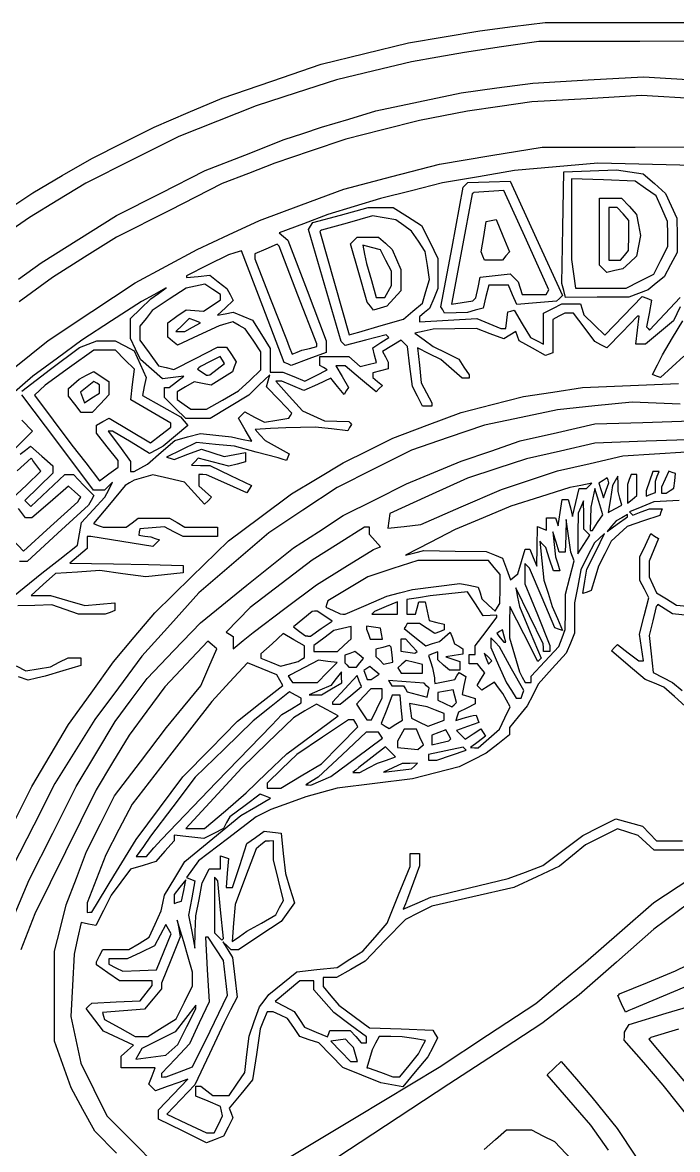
# Model space of a CAD drawing. Extents: x 6 to 570, y 20 to 823.
# Drawn here: x 150.6 to 294.1, y 412.7 to 659.6 of the extents above; entities that cross this region are included whole.
import ezdxf

# ---------------------------------------------------------------- set-up
doc = ezdxf.new("R2010")
doc.units = 0
doc.layers.add('Layer_1', color=7, linetype='CONTINUOUS')

msp = doc.modelspace()

# ---------------------------------------------------------------- linework, layer by layer
at = {"layer": 'Layer_1', "color": 7}
for points in [[(146.709542, 618.211264), (152.832377, 622.287686), (159.295426, 626.063576), (165.758394, 629.839474), (172.612914, 633.272614), (179.467352, 636.705746), (186.899529, 639.885499), (194.331624, 643.065244), (205.188564, 646.757366), (216.045586, 650.449496), (225.598014, 652.788251), (235.150516, 655.127014), (242.974164, 656.462891), (250.797736, 657.798769), (257.941044, 658.700921), (265.084351, 659.603066), (286.854481, 659.595566), (308.624536, 659.588066)], [(307.949212, 655.490224), (285.83895, 655.470949), (263.728687, 655.451674), (255.564907, 654.252874), (247.401127, 653.054089), (241.618507, 652.009631), (235.835805, 650.965174), (227.595367, 649.016681), (219.35493, 647.068189), (210.587467, 644.225096), (201.82008, 641.382011), (193.316085, 637.999474), (184.81218, 634.616929), (174.654382, 629.514994), (164.49666, 624.413036), (158.326822, 620.659751), (152.15706, 616.906459), (144.68961, 611.784259)], [(149.691292, 603.398111), (154.708402, 606.967616), (162.957435, 612.141214), (171.206385, 617.314819), (180.926107, 622.243496), (190.645905, 627.172166), (199.294612, 630.568751), (207.943395, 633.965329), (212.025285, 635.324554), (216.107175, 636.683801), (222.069787, 638.459486), (228.0324, 640.235164), (237.376875, 642.208361), (246.72135, 644.181551), (254.540977, 645.264799), (262.360612, 646.348046), (274.494112, 647.037949), (286.627687, 647.727851), (298.789545, 647.005654)], [(298.369432, 642.889924), (286.197285, 643.586336), (274.199985, 642.901496), (262.202602, 642.216574), (255.142297, 641.212984), (248.082, 640.209394), (242.83251, 639.192289), (237.58302, 638.175184), (229.492687, 636.132671), (221.402265, 634.090166), (213.65238, 631.444204), (205.902495, 628.798241), (200.119792, 626.555141), (194.33709, 624.312049), (182.77176, 618.456926), (171.20643, 612.601804), (164.18952, 608.194691), (157.17261, 603.787586), (149.902905, 598.409329)], [(148.773709, 583.953146), (156.244699, 589.968889), (165.769077, 596.285389), (175.293544, 602.601904), (182.096637, 606.261581), (188.899812, 609.921274), (195.702994, 613.083611), (202.506087, 616.245949), (211.748674, 619.690376), (220.991179, 623.134804), (231.477784, 625.873016), (241.964382, 628.611229), (253.189579, 630.448901), (264.414777, 632.286574), (284.824227, 632.324374), (305.233669, 632.362099)], [(306.58869, 628.046449), (291.621735, 628.430051), (276.65478, 628.813654), (267.52332, 628.004816), (258.391935, 627.195986), (250.515495, 625.833926), (242.639055, 624.471866), (235.83588, 622.765519), (229.032705, 621.059156), (223.250077, 619.310869), (217.467375, 617.562574), (212.163007, 615.540056), (206.85864, 613.517539), (207.802695, 612.738926), (208.746675, 611.960231), (212.936962, 600.925151), (217.127242, 589.890071), (217.127242, 588.605539), (217.127242, 587.321006), (213.309637, 585.914704), (209.492025, 584.508409), (208.717432, 584.820896), (207.942832, 585.133391), (203.25798, 597.372686), (198.573052, 609.611989), (197.135145, 609.166196), (195.697162, 608.720404), (191.10504, 606.419944), (186.51291, 604.119491), (186.51291, 603.939986), (186.51291, 603.760481), (189.071325, 604.004426), (191.62974, 604.248461), (193.497682, 602.779136), (195.365632, 601.309819), (196.069515, 599.995069), (196.773397, 598.680311), (195.048082, 597.081334), (193.32276, 595.482364), (195.02574, 595.807954), (196.728802, 596.133544), (198.855727, 595.252534), (200.982645, 594.371539), (202.932315, 591.297281), (204.881895, 588.223031), (204.881895, 585.634969), (204.881895, 583.046899), (206.264437, 583.046899), (207.646897, 583.046899), (210.060915, 582.038261), (212.474857, 581.029624), (214.90302, 582.275351), (217.331182, 583.521071), (216.549352, 584.004469), (215.76753, 584.487874), (215.76753, 585.465776), (215.76753, 586.446101), (218.945452, 586.446101), (222.123382, 586.446101), (223.340152, 585.345004), (224.556847, 584.243899), (226.35135, 584.694274), (228.14586, 585.144641), (227.744902, 586.741339), (227.343945, 588.338029), (229.09803, 589.487351), (230.852115, 590.636674), (230.557222, 590.931169), (230.26233, 591.225656), (225.771052, 590.047676), (221.279685, 588.869696), (220.853017, 589.296206), (220.426342, 589.722716), (216.836775, 601.984286), (213.2472, 614.245849), (213.717262, 615.007106), (214.187317, 615.768364), (220.243942, 617.434699), (226.300567, 619.101041), (229.063477, 619.101041), (231.826387, 619.101041), (234.92115, 617.138434), (238.015912, 615.175811), (239.816527, 611.562326), (241.617217, 607.948856), (241.617217, 604.659004), (241.617217, 601.369151), (240.702165, 599.179984), (239.787037, 596.990809), (238.66122, 596.057119), (237.535327, 595.123421), (237.535327, 594.580961), (237.535327, 594.038501), (243.82827, 594.409489), (250.12113, 594.780476), (252.755392, 593.674624), (255.389655, 592.568764), (255.941677, 592.568764), (256.4937, 592.568764), (256.70904, 594.387169), (256.924387, 596.205574), (257.604967, 596.404759), (258.285555, 596.603951), (260.09484, 593.622769), (261.904132, 590.641586), (263.326365, 589.880404), (264.748597, 589.119229), (264.748597, 592.527281), (264.748597, 595.935311), (266.755717, 596.973259), (268.762912, 598.011206), (270.791805, 598.011206), (272.82069, 598.011206), (273.21201, 596.779136), (273.603322, 595.547081), (275.87898, 593.341421), (278.15463, 591.135761), (282.24078, 595.363466), (286.327012, 599.591164), (287.361862, 599.194069), (288.39672, 598.796966), (287.857552, 595.852924), (287.318392, 592.908881), (287.647035, 592.578154), (287.975677, 592.247501), (291.33006, 595.819886), (294.684435, 599.392271)], [(150.447982, 578.881729), (156.753135, 583.641619), (163.058287, 588.401531), (164.961187, 589.125019), (166.864162, 589.848514), (168.894585, 589.848514), (170.925, 589.848514), (172.99182, 588.779734), (175.058557, 587.710961), (176.357775, 584.773886), (177.656985, 581.836804), (177.26487, 579.877436), (176.872747, 577.918054), (181.05042, 575.568244), (185.228092, 573.218419), (186.018757, 572.265551), (186.809422, 571.312699), (184.105492, 569.040656), (181.401555, 566.768629), (179.928382, 565.978691), (178.455127, 565.188746), (174.396862, 567.654026), (170.338515, 570.119314), (169.85961, 570.119314), (169.380712, 570.119314), (171.819802, 566.796679), (174.258817, 563.474036), (174.258817, 562.374634), (174.258817, 561.275224), (174.643702, 561.275224), (175.028587, 561.275224), (176.514622, 562.060826), (178.000575, 562.846436), (180.987022, 565.461806), (183.973387, 568.077184), (186.769642, 568.833056), (189.565905, 569.588929), (192.96753, 569.216096), (196.36908, 568.843264), (198.610987, 568.369669), (200.852887, 567.896066), (199.368622, 570.411694), (197.884357, 572.927321), (198.579405, 573.622204), (199.274452, 574.317086), (201.455287, 573.189341), (203.636047, 572.061604), (206.292082, 572.510374), (208.94805, 572.959061), (209.274277, 573.487451), (209.600505, 574.015849), (206.840085, 576.917711), (204.07959, 579.819574), (204.424297, 581.137009), (204.769012, 582.454451), (202.47504, 580.211524), (200.181142, 577.968596), (195.940717, 575.404616), (191.700375, 572.840636), (189.034455, 572.840636), (186.368445, 572.840636), (184.05543, 575.153779), (181.742332, 577.466846), (181.742332, 578.555351), (181.742332, 579.643856), (182.252572, 579.659156), (182.762805, 579.674456), (184.341405, 580.888946), (185.92008, 582.103429), (183.586732, 581.831029), (181.253467, 581.558636), (178.852222, 583.666984), (176.450902, 585.775316), (175.354897, 588.085024), (174.258892, 590.394716), (174.258892, 592.569994), (174.258892, 594.746239), (176.469862, 596.902706), (178.680915, 599.059166), (180.381727, 600.275584), (182.082465, 601.491994), (179.361255, 599.980586), (176.63997, 598.469179), (170.131845, 594.255851), (163.623802, 590.042531), (158.257725, 586.074146), (152.891647, 582.105784), (146.057137, 576.204656)], [(294.652298, 597.333296), (293.91627, 595.802584), (293.180242, 594.271879), (290.142615, 591.720694), (287.10498, 589.169516), (286.042485, 589.169516), (284.980065, 589.169516), (285.32478, 592.230934), (285.67029, 595.292351), (285.479857, 595.292351), (285.289417, 595.292351), (281.93094, 591.808436), (278.572545, 588.324514), (277.272847, 589.022854), (275.97315, 589.721194), (273.635707, 592.846901), (271.298265, 595.972609), (270.359505, 595.972609), (269.420752, 595.972609), (268.104825, 595.268321), (266.788897, 594.564034), (266.788897, 590.902931), (266.788897, 587.241829), (265.971637, 586.969436), (265.154377, 586.697044), (262.294162, 588.295661), (259.43394, 589.894271), (259.045035, 590.907896), (258.656137, 591.921514), (257.350815, 591.106339), (256.045492, 590.291164), (253.06065, 591.431104), (250.075807, 592.571014), (245.336318, 592.490501), (240.596903, 592.409989), (238.56054, 591.974321), (236.524095, 591.538729), (238.56054, 590.102749), (240.596903, 588.666776), (243.384323, 587.256491), (246.171735, 585.846214), (247.296105, 584.130176), (248.420558, 582.414131), (248.420558, 582.050059), (248.420558, 581.685986), (247.659623, 581.685986), (246.898688, 581.685986), (244.578923, 583.722746), (242.25915, 585.759514), (239.70789, 587.061086), (237.15663, 588.362636), (237.549555, 584.514071), (237.942473, 580.665514), (239.099468, 578.488271), (240.256455, 576.311021), (240.256455, 575.937064), (240.256455, 575.563106), (239.25342, 575.563106), (238.250385, 575.563106), (237.131235, 577.727389), (236.01201, 579.891656), (235.46883, 584.270404), (234.92565, 588.649166), (234.250695, 589.324121), (233.575732, 589.999076), (231.514942, 588.781714), (229.45407, 587.564344), (230.092875, 586.370629), (230.731672, 585.176914), (230.731672, 584.464834), (230.731672, 583.752754), (229.030852, 583.325921), (227.330122, 582.899089), (227.330122, 582.375836), (227.330122, 581.852584), (228.37944, 580.981736), (229.428682, 580.110889), (228.73524, 579.417769), (228.041805, 578.724649), (224.672235, 581.565934), (221.302665, 584.407211), (220.257128, 584.407211), (219.211582, 584.407211), (220.6032, 582.048499), (221.9949, 579.689786), (221.5152, 578.913341), (221.035492, 578.136896), (219.59052, 579.900994), (218.145547, 581.665084), (215.205225, 580.326221), (212.264895, 578.987366), (209.84967, 579.996506), (207.434445, 581.005639), (206.750648, 581.005639), (206.06685, 581.005639), (209.004368, 577.774144), (211.941803, 574.542649), (214.363373, 573.461149), (216.785025, 572.379649), (219.432548, 572.287729), (222.079995, 572.195801), (222.391763, 571.883801), (222.703523, 571.571794), (222.270428, 570.870716), (221.837333, 570.169564), (218.290665, 570.572051), (214.74408, 570.974531), (211.512555, 570.913481), (208.281113, 570.852431), (204.92802, 570.656209), (201.574928, 570.459986), (202.68129, 569.237419), (203.78766, 568.014859), (206.387138, 566.553889), (208.986525, 565.092941), (208.718955, 564.374914), (208.451378, 563.656886), (207.516, 563.938279), (206.58054, 564.219671), (201.81831, 565.496314), (197.056163, 566.772956), (192.869408, 567.178016), (188.682743, 567.583069), (185.422215, 566.004686), (182.16168, 564.426304), (182.97525, 564.155119), (183.788813, 563.883926), (186.795105, 565.032041), (189.801405, 566.180149), (192.282518, 565.361299), (194.763713, 564.542434), (197.100435, 564.980839), (199.437233, 565.419236), (199.437233, 564.380906), (199.437233, 563.342561), (197.62827, 562.888571), (195.819383, 562.434581), (192.467648, 563.293586), (189.116003, 564.152599), (188.358278, 563.394476), (187.60056, 562.636436), (189.607433, 562.590611), (191.614388, 562.544786), (196.199925, 560.379956), (200.785545, 558.215126), (200.27049, 557.411531), (199.755428, 556.607936), (195.34458, 558.583031), (190.933725, 560.558119), (190.08336, 560.577394), (189.232995, 560.596669), (189.232995, 559.341476), (189.232995, 558.086291), (190.609665, 556.840391), (191.986418, 555.594491), (191.246378, 554.864089), (190.50633, 554.133686), (188.292953, 556.539349), (186.079493, 558.945026), (182.622345, 559.743004), (179.16519, 560.540989), (177.10584, 559.950394), (175.046415, 559.359806), (174.069578, 558.787699), (173.09274, 558.215591), (169.624493, 554.026009), (166.156253, 549.836411), (167.205248, 549.433849), (168.25425, 549.031286), (170.789843, 549.031286), (173.325435, 549.031286), (174.64602, 550.030121), (175.966613, 551.028949), (179.368155, 551.025949), (182.769705, 551.022949), (184.470518, 550.050686), (186.171338, 549.078431), (189.742988, 549.054281), (193.314645, 549.030206), (193.314645, 548.009734), (193.314645, 546.989261), (189.539055, 546.989261), (185.763548, 546.989261), (183.718185, 548.046979), (181.67274, 549.104704), (178.977728, 548.897396), (176.282715, 548.690089), (176.17344, 548.009741), (176.063355, 547.329401), (177.375585, 547.119521), (178.687898, 546.909641), (179.652045, 546.587029), (180.616193, 546.264416), (179.898645, 545.547191), (179.181098, 544.829966), (172.389975, 545.909636), (165.598853, 546.989321), (165.16977, 546.989321), (164.740688, 546.989321), (164.740688, 545.689166), (164.740688, 544.389011), (162.83916, 542.788961), (160.937543, 541.188911), (165.73047, 541.110971), (170.523398, 541.033031), (178.176938, 540.854329), (185.830478, 540.675626), (185.830478, 539.847514), (185.830478, 539.019409), (181.733888, 538.591211), (177.637215, 538.163014), (172.582418, 538.866094), (167.527628, 539.569174), (162.682553, 539.231299), (157.837478, 538.893416), (155.164238, 536.478356), (152.491088, 534.063296), (154.59936, 534.063296), (156.70764, 534.063296), (160.48299, 532.965784), (164.25834, 531.868264), (167.56089, 532.185574), (170.863523, 532.502884), (170.863523, 531.655069), (170.863523, 530.807246), (169.78737, 530.394319), (168.711293, 529.981384), (165.790815, 529.981384), (162.87057, 529.981384), (159.940613, 531.015146), (157.010655, 532.048894), (153.283598, 531.927079), (149.55654, 531.805271)], [(295.507808, 586.512349), (292.943287, 584.162989), (290.378843, 581.813614), (289.485727, 582.156319), (288.59262, 582.499016), (289.681553, 584.643716), (290.770485, 586.788416), (293.00709, 590.530144), (295.243688, 594.271879)], [(148.566525, 484.060976), (152.622862, 492.224756), (156.668107, 499.027909), (160.713442, 505.831054), (165.619102, 512.682581), (170.524762, 519.534124), (175.04457, 524.928251), (179.564377, 530.322394), (187.630372, 538.198376), (195.696442, 546.074366), (202.601587, 551.207689), (209.506807, 556.340996), (215.187465, 559.753474), (220.86804, 563.165951), (226.310617, 565.875476), (231.753105, 568.585001), (239.236545, 571.391126), (246.720067, 574.197251), (253.52316, 575.923721), (260.326335, 577.650191), (266.789302, 578.659009), (273.252345, 579.667849), (283.797202, 580.089619), (294.34206, 580.511381)], [(147.08235, 532.713739), (150.97533, 535.836401), (154.868235, 538.959064), (158.767965, 542.054134), (162.667612, 545.149211), (163.114372, 547.600631), (163.561132, 550.052044), (166.111747, 552.845224), (168.662445, 555.638411), (169.502445, 557.267276), (170.342535, 558.896141), (169.44291, 558.045754), (168.543202, 557.195351), (167.36187, 557.195351), (166.180447, 557.195351), (158.314777, 567.609319), (150.447982, 578.025176)], [(294.682665, 576.016646), (284.137733, 576.437126), (275.973953, 575.606846), (267.810173, 574.776574), (259.823168, 573.104479), (251.836245, 571.432376), (243.835823, 568.686904), (235.8354, 565.941424), (227.67162, 561.860681), (219.50784, 557.779946), (212.0244, 552.800569), (204.540885, 547.821191), (196.893765, 541.243144), (189.246653, 534.665081), (183.00192, 527.730761), (176.757278, 520.796441), (171.60027, 513.866891), (166.44327, 506.937334), (162.057653, 499.920431), (157.67211, 492.903529), (153.054113, 483.794224), (148.436115, 474.684904)], [(150.460905, 572.489966), (152.776335, 570.101044), (148.762342, 566.044766)], [(148.801313, 463.989289), (152.073338, 471.812914), (157.230255, 482.017639), (162.387255, 492.222356), (166.64544, 499.368941), (170.9037, 506.515519), (174.417338, 511.207256), (177.9309, 515.898986), (183.752415, 522.017771), (189.57393, 528.136564), (199.762343, 536.316986), (209.950755, 544.497401), (215.409638, 548.043124), (220.868445, 551.588854), (227.808623, 555.060566), (234.7488, 558.532294), (240.734633, 561.014599), (246.720465, 563.496904), (253.183433, 565.719686), (259.646393, 567.942461), (267.810173, 569.801006), (275.973953, 571.659551), (286.518893, 571.994059), (297.063743, 572.328559)], [(150.11274, 565.085246), (151.24233, 565.932866), (152.37192, 566.780501), (154.81398, 564.636364), (157.256048, 562.492226), (157.256048, 561.683869), (157.256048, 560.875519), (154.197443, 557.873734), (151.138838, 554.871941), (151.796925, 554.213614), (152.455005, 553.555376), (156.17523, 557.073806), (159.895455, 560.592229), (160.823123, 560.592229), (161.750865, 560.592229), (163.995585, 558.276311), (166.240223, 555.960379), (165.660083, 554.931349), (165.079935, 553.902319), (158.34249, 547.722866), (151.605038, 541.543406), (150.75813, 541.543504), (149.911455, 541.543504)], [(148.25757, 555.235669), (151.447553, 558.292241), (154.63761, 561.348806), (153.757913, 562.501271), (152.878298, 563.653736), (152.699918, 563.923316), (152.521538, 564.192896), (149.46141, 561.372169)], [(142.727978, 552.354064), (150.792518, 543.776966), (156.757545, 549.208549), (156.758107, 549.207544), (162.723128, 554.639134), (163.034895, 555.143659), (163.346663, 555.648274), (162.02358, 556.845626), (160.700588, 558.042979), (156.674858, 554.555441), (152.649135, 551.067911), (151.93722, 551.067911), (151.225298, 551.067911), (149.74143, 553.151794)], [(294.454043, 554.881354), (288.897293, 554.633951), (286.241655, 553.523201), (283.586018, 552.412444), (283.93635, 552.062194), (284.286683, 551.711936), (286.12611, 552.411319), (287.96553, 553.110709), (289.338585, 553.110709), (290.71164, 553.110709), (290.467373, 552.377494), (290.223105, 551.644196), (286.64574, 550.433134), (283.0683, 549.222071), (281.324745, 547.594729), (279.5811, 545.967401), (278.174618, 543.246139), (276.768053, 540.524876), (275.965335, 537.838729), (275.162618, 535.152596), (274.273118, 534.856091), (273.383618, 534.559594), (273.811898, 537.198326), (274.24017, 539.837059), (276.18132, 543.753469), (278.12247, 547.669886), (277.001393, 546.655294), (275.880323, 545.640709), (274.396538, 542.669779), (272.912753, 539.698849), (272.23137, 536.107196), (271.549988, 532.515536), (271.549988, 529.184974), (271.549988, 525.854396), (270.62778, 523.665229), (269.705663, 521.476061), (266.644965, 518.074481), (263.584275, 514.672909), (262.365653, 512.291809), (261.147113, 509.910701), (259.205235, 507.544676), (257.263373, 505.178644), (257.263373, 504.370346), (257.263373, 503.562041), (254.712187, 501.554456), (252.16101, 499.546886), (249.214657, 498.053809), (246.268222, 496.560739), (241.165297, 495.255619), (236.06229, 493.950491), (227.78409, 492.915304), (219.50589, 491.880116), (216.10434, 490.925869), (212.702715, 489.971606), (208.857458, 488.605399), (205.012125, 487.239176), (203.414887, 486.405806), (201.817725, 485.572421), (195.474247, 480.767779), (189.130845, 475.963114), (187.825042, 474.129296), (186.51924, 472.295471), (187.430752, 471.945701), (188.34219, 471.595931), (187.662405, 467.844626), (186.982627, 464.093329), (187.677675, 460.469711), (188.372722, 456.846094), (188.461912, 460.384264), (188.551102, 463.922434), (189.27186, 467.527571), (189.992617, 471.132709), (190.747125, 472.663414), (191.501632, 474.194126), (192.747255, 474.194126), (193.992952, 474.194126), (193.992952, 475.611446), (193.992952, 477.028774), (194.843317, 476.735486), (195.693765, 476.442199), (195.467175, 473.277184), (195.241387, 470.112169), (195.938842, 470.112169), (196.636297, 470.112169), (198.190552, 474.937991), (199.7448, 479.763814), (201.62994, 481.106156), (203.515087, 482.448484), (205.387372, 482.233061), (207.259657, 482.017639), (207.723285, 477.595594), (208.18692, 473.173541), (209.176297, 469.979366), (210.165592, 466.785191), (208.712745, 464.747141), (207.259815, 462.709099), (202.577617, 459.607459), (197.895412, 456.505826), (197.100735, 456.505826), (196.306852, 456.505826), (195.402172, 457.356214), (194.497485, 458.206616), (195.561427, 456.505826), (196.625452, 454.805036), (197.109975, 450.449959), (197.594497, 446.094866), (196.19958, 443.306651), (194.80467, 440.518429), (191.56431, 433.715254), (188.323942, 426.912154), (185.25819, 423.707554), (182.192512, 420.502946), (186.562462, 418.435646), (190.93242, 416.368346), (191.768107, 416.360636), (192.601035, 416.360081), (193.518817, 418.230919), (194.436682, 420.101839), (194.194822, 421.122311), (193.952963, 422.142784), (191.253607, 423.282821), (188.554177, 424.422851), (188.554177, 425.500939), (188.554177, 426.571954), (189.104587, 426.571954), (189.655005, 426.571954), (190.97559, 425.573096), (192.296182, 424.574321), (194.07453, 424.550171), (195.852885, 424.526096), (197.57676, 427.077281), (199.300717, 429.628459), (199.763542, 433.575281), (200.226375, 437.522014), (201.3636, 440.740841), (202.500825, 443.959594), (203.521298, 445.316254), (204.54177, 446.673004), (207.609375, 449.153494), (210.67698, 451.634036), (215.09289, 452.132539), (219.508643, 452.631041), (222.338565, 454.395859), (225.168413, 456.160661), (227.83248, 459.222079), (230.496645, 462.283496), (232.996313, 468.500966), (235.49607, 474.718436), (235.49607, 476.159329), (235.49607, 477.595406), (236.516543, 477.595406), (237.537015, 477.595406), (237.537015, 476.217776), (237.537015, 474.840146), (236.254358, 471.285499), (234.971693, 467.730836), (234.483953, 466.547584), (233.99622, 465.364331), (237.02244, 466.702976), (240.04866, 468.041606), (248.512403, 470.052424), (256.976213, 472.063241), (260.790368, 473.490281), (264.604448, 474.917329), (268.962503, 478.216474), (273.320565, 481.515611), (276.956903, 483.358271), (280.59324, 485.200924), (283.50858, 484.384661), (286.423995, 483.568406), (287.951408, 481.942534), (289.47882, 480.316661), (292.340963, 480.316661), (295.20303, 480.316661)], [(295.743803, 509.876104), (293.404103, 511.934171), (291.064492, 513.992246), (289.01784, 514.858061), (286.971188, 515.723869), (283.299255, 518.860924), (279.62733, 521.997979), (280.295055, 522.665786), (280.96278, 523.333594), (283.295565, 521.554294), (285.628343, 519.774986), (286.116083, 519.774986), (286.603823, 519.774986), (286.165103, 522.700106), (285.726375, 525.625219), (286.766618, 529.608686), (287.806853, 533.592154), (286.823423, 535.493876), (285.839993, 537.395606), (285.856043, 539.980579), (285.872093, 542.565536), (287.044748, 545.107219), (288.217485, 547.648901), (289.083443, 547.098409), (289.9494, 546.547916), (288.913343, 544.068356), (287.87736, 541.588789), (287.87736, 539.898169), (287.87736, 538.207541), (288.674453, 536.458024), (289.471545, 534.708529), (291.678818, 533.344324), (293.886173, 531.980126), (298.535273, 531.562864)], [(297.74082, 529.595201), (292.978665, 530.052566), (291.388897, 531.092336), (289.79913, 532.132114), (289.618335, 531.907691), (289.437547, 531.683269), (288.661342, 528.508541), (287.885145, 525.333799), (288.308603, 521.279119), (288.732053, 517.224439), (290.854957, 516.135994), (292.977862, 515.047549), (295.101172, 513.311239)], [(171.224917, 411.945289), (166.44798, 416.714591), (163.842802, 421.469674), (161.237625, 426.224831), (159.426405, 431.327194), (157.615267, 436.429556), (157.616767, 446.294074), (157.618267, 456.158681), (158.9031, 461.261044), (160.187932, 466.363406), (162.396247, 472.188124), (164.604645, 478.012849), (167.663812, 484.093631), (170.723062, 490.174421), (176.42043, 497.657884), (182.117722, 505.141354), (185.904397, 509.727889), (189.69099, 514.314431), (191.441542, 518.371691), (193.192177, 522.428959), (192.18456, 523.265216), (191.176942, 524.101466), (186.466297, 519.082286), (181.755652, 514.063106), (177.84339, 508.776529), (173.93112, 503.489951), (170.321145, 497.512496), (166.71108, 491.535049), (159.995812, 477.928759), (153.280455, 464.322461), (150.227317, 456.498146)], [(149.229668, 518.685604), (151.339395, 517.594594), (154.029503, 518.024719), (156.719535, 518.454844), (158.6553, 519.455846), (160.591065, 520.456864), (161.985413, 520.456864), (163.379843, 520.456864), (163.373843, 519.606476), (163.367843, 518.756074), (159.461843, 517.580921), (155.555843, 516.405746), (153.696975, 515.979476), (151.838108, 515.553206), (149.703075, 516.297506)], [(295.988393, 478.268899), (292.481498, 478.268899), (288.97461, 478.268899), (287.236598, 479.877124), (285.498578, 481.485341), (283.23273, 482.241941), (280.966958, 482.998534), (277.450103, 481.233664), (273.933173, 479.468794), (271.07673, 477.151099), (268.220213, 474.833396), (263.241428, 472.468954), (258.262568, 470.104511), (249.249308, 468.072221), (240.236048, 466.039931), (237.3555, 464.579621), (234.474953, 463.119296), (230.052855, 458.556296), (225.630832, 453.993304), (222.509633, 452.184664), (219.388432, 450.376009), (217.91751, 450.376009), (216.446587, 450.376009), (216.446587, 449.407736), (216.446587, 448.439471), (218.178007, 446.381734), (219.909435, 444.324079), (223.268482, 441.858311), (226.62744, 439.392544), (233.555085, 439.129789), (240.482647, 438.867041), (241.00092, 438.028729), (241.519192, 437.190409), (240.4542, 435.109211), (239.38929, 433.028006), (236.65266, 429.741364), (233.916022, 426.454721), (231.513015, 426.905494), (229.11, 427.356274), (224.930085, 429.029606), (220.750162, 430.702939), (218.130683, 433.385576), (215.51112, 436.068131), (213.42783, 436.758356), (211.34454, 437.448581), (210.0066, 439.447901), (208.668735, 441.447146), (207.083228, 442.169516), (205.497795, 442.891879), (204.832485, 442.891879), (204.167168, 442.891879), (203.428733, 441.021041), (202.69029, 439.150121), (201.839528, 433.553269), (200.988757, 427.956341), (198.448747, 424.856591), (195.90873, 421.756849), (196.308082, 420.715886), (196.707435, 419.675006), (195.65916, 417.647884), (194.610885, 415.620836), (192.772665, 414.919361), (190.93437, 414.217886), (185.6619, 416.785624), (180.389437, 419.353436), (180.389437, 420.384356), (180.389437, 421.415351), (183.620955, 424.767806), (186.85248, 428.120261), (185.832007, 427.778764), (184.811535, 427.437266), (182.260755, 426.524306), (179.710058, 425.611346), (179.00376, 426.317636), (178.297462, 427.023934), (178.986083, 428.835476), (179.674702, 430.647094), (175.949813, 430.647094), (172.224848, 430.647094), (172.224848, 431.902271), (172.224848, 433.157456), (173.576775, 434.380901), (174.928702, 435.604421), (171.62631, 437.134406), (168.323917, 438.664474), (166.428008, 441.150169), (164.532097, 443.635856), (165.14679, 444.218411), (165.761482, 444.800966), (171.084653, 445.053274), (176.407905, 445.305581), (177.702615, 446.990561), (178.997332, 448.675549), (179.013382, 449.185781), (179.029432, 449.696021), (175.44516, 449.696021), (171.861375, 449.696021), (169.322325, 451.428311), (166.783275, 453.153619), (166.783275, 453.514001), (166.783275, 453.874384), (167.487165, 455.190289), (168.191047, 456.506194), (171.058492, 456.509194), (173.925862, 456.512194), (176.14254, 457.863716), (178.35921, 459.215231), (179.676105, 462.113141), (180.992918, 465.011036), (181.346467, 466.711826), (181.70001, 468.412616), (183.935648, 472.132624), (186.17121, 475.852631), (192.294045, 480.863824), (198.41688, 485.875009), (201.68946, 487.770236), (204.961965, 489.665456), (203.829563, 490.100006), (202.697078, 490.534549), (199.35483, 488.081081), (196.0125, 485.627621), (195.32388, 484.340524), (194.635268, 483.053434), (192.49284, 481.945556), (190.350488, 480.837679), (187.070513, 481.226186), (183.790538, 481.614604), (183.790538, 480.990026), (183.790538, 480.365449), (181.782293, 478.078151), (179.773973, 475.790854), (177.000218, 474.959824), (174.226538, 474.128779), (172.142123, 471.270686), (170.05779, 468.412601), (168.373125, 465.110794), (166.688543, 461.808994), (165.069525, 462.118511), (163.450508, 462.428029), (162.679133, 458.957344), (161.90775, 455.486666), (161.556608, 448.683521), (161.205473, 441.880399), (162.274958, 436.778036), (163.344368, 431.675674), (166.221375, 425.892971), (169.098308, 420.110269), (174.573503, 414.610886), (180.048615, 409.111586)], [(205.451513, 408.843536), (223.670243, 419.822531), (241.889048, 430.801526), (252.46878, 437.775379), (263.048587, 444.749216), (268.491075, 449.240591), (273.93357, 453.731914), (281.417092, 460.271351), (288.900525, 466.810789), (296.822685, 472.029529)], [(299.100007, 468.591724), (293.997645, 464.783531), (288.895282, 460.975324), (280.731502, 453.791224), (272.567722, 446.607146), (268.485832, 443.484184), (264.403942, 440.361131), (254.199217, 433.689979), (243.994492, 427.018736), (224.605522, 414.293846), (205.216545, 401.568881)], [(297.738757, 449.151424), (290.935582, 446.299399), (284.13249, 443.447299), (283.40289, 443.143571), (282.6741, 442.839836), (281.847112, 444.654836), (281.020125, 446.469829), (281.21538, 446.646604), (281.410642, 446.823379), (287.533477, 449.338256), (293.656305, 451.853149), (303.897435, 456.854944)], [(298.083412, 417.869201), (290.940105, 426.851366), (286.688115, 431.756306), (282.436117, 436.661321), (282.444142, 437.565521), (282.452167, 438.469721), (282.971242, 439.286426), (283.490317, 440.103041), (291.634807, 442.571299), (299.779305, 445.039481)], [(294.342375, 439.121351), (288.21954, 437.245204), (288.00018, 437.074864), (287.78082, 436.904516), (293.107448, 430.547614), (298.433993, 424.190794)], [(278.967533, 412.615369), (275.10147, 418.057864), (270.301313, 423.586571), (265.501155, 429.115204), (267.03684, 430.557926), (268.572615, 432.000649), (271.932218, 428.111681), (275.291902, 424.222639), (278.0925, 420.787346), (280.89309, 417.351964), (284.895675, 411.238939)], [(251.730742, 412.736809), (254.18181, 414.888881), (256.632945, 417.041036), (259.357612, 417.041036), (262.082272, 417.041036), (264.606375, 415.752101), (267.130477, 414.463174), (270.909442, 410.479639)]]:
    msp.add_lwpolyline(points, dxfattribs=at)
for points in [[(276.494633, 599.426134), (269.53437, 599.374684), (269.157517, 600.905396), (268.780665, 602.436101), (268.974315, 614.681771), (269.167965, 626.927441), (274.950667, 627.138364), (280.733377, 627.349369), (283.653367, 626.922296), (286.573447, 626.495306), (289.03263, 624.336109), (291.491805, 622.176911), (292.730678, 619.449814), (293.969625, 616.722716), (293.985675, 612.970916), (294.001725, 609.219101), (292.57194, 606.551434), (291.142155, 603.883759), (289.387185, 602.479616), (287.632215, 601.075474), (285.5445, 600.276851), (283.456793, 599.478236), (276.49653, 599.426786)], [(245.56749, 596.040611), (243.056483, 595.973111), (242.649105, 596.632721), (242.241713, 597.292331), (244.69824, 610.409126), (247.154768, 623.525914), (247.662593, 624.048124), (248.170418, 624.570334), (252.806415, 624.728464), (257.442413, 624.886601), (263.15256, 612.352121), (268.86279, 599.817634), (268.228005, 599.182766), (267.593228, 598.547906), (263.225603, 598.197334), (258.85806, 597.846754), (257.977965, 599.971436), (257.097863, 602.096119), (254.919278, 602.096119), (252.740693, 602.096119), (252.11073, 599.572279), (251.480768, 597.048439), (249.78003, 596.578699), (248.079218, 596.108959), (245.568218, 596.041459)], [(277.280483, 601.415321), (282.826545, 601.415321), (285.862012, 602.946034), (288.897555, 604.476739), (290.42826, 607.512229), (291.958972, 610.547726), (291.942922, 613.294909), (291.926872, 616.042091), (290.660437, 618.830659), (289.39401, 621.619226), (287.103727, 623.252704), (284.813452, 624.886189), (277.840252, 625.118164), (270.867052, 625.350139), (270.867052, 616.539079), (270.867052, 607.728004), (271.299345, 604.571636), (271.731637, 601.415269)], [(246.916845, 598.254401), (249.26763, 598.635836), (249.6027, 598.970584), (249.937763, 599.305331), (250.39497, 601.550876), (250.85217, 603.796421), (254.138737, 604.176889), (257.42538, 604.557356), (258.3201, 603.662651), (259.214745, 602.767946), (259.645433, 601.411346), (260.07612, 600.054746), (262.711425, 600.054746), (265.346655, 600.054746), (265.64235, 600.564979), (265.93725, 601.075219), (260.975497, 611.960254), (256.013677, 622.845296), (252.731932, 622.623844), (249.45027, 622.402391), (249.294382, 622.246346), (249.138502, 622.090384), (246.852645, 609.981701), (244.566787, 597.873026)], [(280.34262, 605.263286), (278.590942, 604.850756), (277.791443, 605.650181), (276.991935, 606.449606), (276.991935, 613.797004), (276.991935, 621.144409), (279.405473, 621.144409), (281.819093, 621.144409), (283.472093, 619.360774), (285.1251, 617.577139), (285.55659, 615.278884), (285.988088, 612.980629), (285.562215, 610.708331), (285.135547, 608.436026), (283.615282, 607.055884), (282.094943, 605.675734)], [(223.21095, 591.500974), (224.267902, 591.800606), (229.172355, 593.225756), (234.07689, 594.650906), (236.133345, 596.381299), (238.189793, 598.111699), (238.970017, 600.715106), (239.750235, 603.318529), (239.288212, 606.397811), (238.826183, 609.477094), (237.329625, 611.675411), (235.83315, 613.873714), (234.116422, 615.144589), (232.399703, 616.415449), (229.85214, 616.828856), (227.30457, 617.242271), (221.704268, 615.677936), (216.10404, 614.113601), (215.908785, 613.973944), (215.71353, 613.834294), (218.934128, 602.517836), (222.154718, 591.201379)], [(280.310483, 607.538156), (281.587838, 607.538156), (282.472838, 608.604484), (283.357755, 609.670819), (283.40598, 612.954124), (283.454205, 616.237444), (282.158205, 617.670476), (280.862205, 619.103509), (279.947235, 619.103509), (279.03219, 619.103509), (279.03219, 613.320836), (279.03219, 607.538156), (280.309545, 607.538156)], [(253.756582, 607.538156), (251.777587, 607.538156), (251.42565, 608.455219), (251.073705, 609.372274), (251.632147, 612.700691), (252.189795, 616.029116), (253.262497, 616.235696), (254.3352, 616.442284), (255.801623, 612.913549), (257.268135, 609.384799), (256.501575, 608.461496), (255.735015, 607.538164)], [(228.956047, 597.030544), (227.52144, 596.620024), (226.827195, 597.485779), (226.132957, 598.351534), (224.31033, 604.740709), (222.487695, 611.129899), (223.20765, 611.850011), (223.927613, 612.570131), (226.274857, 612.570131), (228.622103, 612.570131), (230.110463, 611.243516), (231.59883, 609.916901), (232.525448, 607.727734), (233.45199, 605.538559), (233.45199, 603.173539), (233.45199, 600.808526), (231.921285, 599.124776), (230.390573, 597.441041)], [(210.734265, 587.400259), (211.808497, 587.812466), (213.44607, 588.223466), (215.08365, 588.634466), (215.08365, 588.924296), (215.08365, 589.214209), (210.950415, 599.900359), (206.81718, 610.586516), (206.60184, 610.801781), (206.386492, 611.017046), (203.93181, 609.991436), (201.477217, 608.965819), (201.478717, 608.420869), (201.480217, 607.875926), (204.94605, 599.031836), (208.411875, 590.187739), (209.036212, 588.587869), (209.66055, 586.988006), (210.7347, 587.400206)], [(229.05408, 599.372021), (230.002395, 599.372021), (230.706277, 600.687926), (231.41016, 602.003839), (231.40866, 603.579266), (231.40716, 605.154701), (230.21763, 607.501219), (229.028175, 609.847744), (227.079877, 610.354444), (225.13158, 610.861144), (225.53655, 608.836316), (225.941527, 606.811496), (227.022907, 603.091774), (228.104287, 599.372051), (229.05252, 599.372051)], [(189.212985, 574.887064), (190.932443, 574.893064), (194.418278, 576.892376), (197.904113, 578.891681), (200.371005, 581.218286), (202.83798, 583.544884), (202.83798, 585.517654), (202.83798, 587.490424), (201.12423, 590.012456), (199.410398, 592.534504), (198.037103, 593.269489), (196.663718, 594.004466), (195.158723, 593.596999), (193.653728, 593.189539), (189.098243, 591.064481), (184.542758, 588.939416), (183.485648, 589.816736), (182.42853, 590.694056), (182.42853, 592.265224), (182.42853, 593.836376), (184.4244, 595.257574), (186.420263, 596.678764), (188.336183, 596.534696), (190.252103, 596.390621), (192.123023, 597.619174), (193.99386, 598.847726), (193.99386, 599.434136), (193.99386, 600.020546), (192.285172, 601.140154), (190.576403, 602.259761), (188.501625, 601.844824), (186.426937, 601.429879), (182.72133, 598.970269), (179.015812, 596.510666), (177.660757, 594.787984), (176.305695, 593.065286), (176.305695, 591.558319), (176.305695, 590.051351), (178.340377, 587.242549), (180.375052, 584.433746), (182.04597, 584.014391), (183.716895, 583.595029), (188.51601, 586.040809), (193.3152, 588.486596), (194.319128, 588.486596), (195.323123, 588.486596), (196.37469, 586.881664), (197.42634, 585.276746), (197.00289, 584.174179), (196.580235, 583.071611), (194.237167, 581.623534), (191.8941, 580.175456), (190.052903, 580.527401), (188.211713, 580.879346), (186.340635, 579.774056), (184.469558, 578.668774), (184.469558, 577.833566), (184.469558, 576.998351), (185.981543, 575.939299), (187.493528, 574.880254), (189.213068, 574.886254)], [(185.168295, 591.912664), (186.16989, 591.936814), (187.870703, 592.883981), (189.571515, 593.831156), (188.324288, 594.315034), (187.077068, 594.798911), (185.621888, 593.343761), (184.16679, 591.888596)], [(169.512165, 560.708891), (171.543465, 562.210736), (171.536715, 562.933189), (171.529965, 563.655634), (169.15548, 566.642711), (166.780913, 569.629789), (166.780913, 570.530584), (166.780913, 571.431386), (168.191498, 572.186291), (169.602075, 572.941196), (174.12213, 570.247459), (178.642095, 567.553721), (180.875325, 569.257069), (183.108473, 570.960416), (183.108473, 571.415044), (183.108473, 571.869679), (178.718438, 574.394659), (174.328313, 576.919616), (174.726863, 580.284296), (175.125405, 583.648969), (173.046458, 585.727849), (170.967585, 587.806736), (168.605708, 587.806736), (166.243763, 587.806736), (160.89978, 584.004296), (155.55588, 580.201864), (154.399125, 579.072011), (153.242378, 577.942166), (157.321778, 572.499649), (161.40126, 567.057124), (164.440898, 563.132044), (167.480543, 559.206956), (169.511925, 560.708794)], [(191.272575, 582.389696), (191.61246, 582.394196), (193.24104, 583.646351), (194.86962, 584.898514), (194.39313, 585.669649), (193.91664, 586.440791), (191.744243, 585.336289), (189.571763, 584.231786), (189.251153, 583.941154), (188.93055, 583.650521), (189.931335, 583.017589), (190.93212, 582.384656), (191.272013, 582.389156)], [(164.662425, 574.200386), (163.478437, 574.200386), (162.068422, 575.992916), (160.6584, 577.785454), (160.6584, 578.608661), (160.6584, 579.431951), (161.848973, 580.470446), (163.039552, 581.508934), (164.615903, 582.325024), (166.19217, 583.141114), (167.847345, 582.056606), (169.50252, 580.972091), (169.50252, 579.494299), (169.50252, 578.016499), (167.674425, 576.108409), (165.846412, 574.200311)], [(165.823755, 577.365626), (167.461575, 578.438756), (167.461575, 579.340841), (167.461575, 580.242919), (166.851705, 580.619614), (166.241827, 580.996301), (164.768737, 579.803441), (163.295558, 578.610581), (163.740705, 577.451569), (164.185057, 576.292541)], [(234.241935, 549.227224), (237.87417, 549.628339), (246.718298, 553.486061), (255.562418, 557.343776), (261.685253, 559.364471), (267.808087, 561.385166), (274.951395, 563.033126), (282.094695, 564.681079), (289.055288, 565.121404), (296.015955, 565.561736), (297.219068, 566.911189), (298.422255, 568.260641), (287.197058, 567.874144), (275.971868, 567.487654), (268.488345, 565.743919), (261.004912, 564.000191), (254.541945, 561.911441), (248.078895, 559.822684), (239.57499, 555.947231), (231.071078, 552.071794), (230.840467, 550.448921), (230.609857, 548.826041)], [(284.13564, 555.151774), (285.156113, 555.998689), (285.156113, 558.296486), (285.156113, 560.594291), (284.548657, 560.594291), (283.941195, 560.594291), (283.528185, 559.518176), (283.115167, 558.442069), (283.115167, 556.373471), (283.115167, 554.304859)], [(288.21753, 556.266386), (289.238002, 556.657939), (289.238002, 557.889971), (289.238002, 559.122184), (289.65102, 560.198291), (290.06403, 561.274406), (289.377817, 561.274406), (288.691613, 561.274406), (287.944335, 559.131941), (287.197057, 556.989469), (287.197057, 556.432069), (287.197057, 555.874586)], [(291.108848, 556.522789), (291.61908, 556.533214), (292.452652, 557.062729), (293.28615, 557.592334), (293.473373, 559.188386), (293.660588, 560.784439), (292.927778, 561.047111), (292.194968, 561.309784), (291.397073, 559.559366), (290.59917, 557.808956), (290.59917, 557.160671), (290.59917, 556.512394), (291.10941, 556.522819)], [(258.30186, 538.159001), (259.08369, 538.808081), (259.901355, 541.537414), (260.719095, 544.266761), (261.240585, 544.266761), (261.762068, 544.266761), (262.501305, 542.395894), (263.240543, 540.525026), (263.312843, 544.849781), (263.385143, 549.174544), (264.405615, 548.782901), (265.426088, 548.391349), (265.426088, 549.730391), (265.426088, 551.069681), (266.389913, 551.069681), (267.353655, 551.069681), (267.636495, 550.220831), (267.919335, 549.371974), (268.381358, 552.261776), (268.843388, 555.151571), (269.50227, 555.151571), (270.161963, 555.151571), (270.62961, 553.288631), (271.097265, 551.425684), (271.833293, 554.479174), (272.56932, 557.532671), (273.363195, 557.532671), (274.157078, 557.532671), (274.724363, 558.122374), (275.290845, 558.712076), (272.909768, 558.217751), (270.528615, 557.723426), (264.065648, 555.679031), (257.60268, 553.634644), (251.479845, 551.090434), (245.35701, 548.546216), (239.91444, 545.731099), (234.471945, 542.915974), (236.51289, 543.421151), (238.553835, 543.926329), (245.35701, 543.812141), (252.16011, 543.697961), (253.972853, 543.000664), (255.785678, 542.303374), (256.652355, 539.906509), (257.519115, 537.509636)], [(278.468648, 557.145604), (279.07209, 558.776929), (278.88246, 559.323649), (278.69283, 559.870361), (277.769588, 559.296806), (276.84642, 558.723259), (277.35585, 557.118791), (277.86528, 555.514316)], [(280.387777, 553.107581), (281.88273, 553.907644), (281.487397, 555.380096), (281.092065, 556.852556), (281.059965, 558.553346), (281.02779, 560.254136), (280.444433, 559.233664), (279.861083, 558.213191), (279.374145, 555.260351), (278.887208, 552.307511), (280.38216, 553.107581)], [(275.213257, 548.348636), (275.47521, 548.348636), (276.59757, 550.061599), (277.720005, 551.774561), (276.854933, 554.653721), (275.989868, 557.532889), (275.55114, 555.491944), (275.11242, 553.450999), (275.032065, 550.899814), (274.951717, 548.348636)], [(273.575123, 545.273261), (274.911218, 547.300234), (274.250723, 547.960489), (273.590228, 548.620736), (273.542003, 551.716166), (273.493778, 554.811596), (272.908808, 553.450976), (272.323845, 552.090349), (272.283645, 547.668296), (272.243445, 543.246251), (273.57954, 545.273239)], [(261.368985, 515.012981), (262.02546, 515.012981), (262.02546, 515.722414), (262.02546, 516.431839), (265.051522, 519.666911), (268.077502, 522.901991), (268.793445, 524.784424), (269.50938, 526.666849), (269.517405, 530.534374), (269.52543, 534.401891), (270.49263, 538.035671), (271.459905, 541.669436), (271.09029, 542.633614), (270.719865, 543.597776), (270.199185, 547.163606), (269.678497, 550.729451), (269.593327, 547.157801), (269.508157, 543.586144), (268.847663, 543.586144), (268.186357, 543.586144), (267.491318, 545.797174), (266.79627, 548.008196), (267.096788, 545.286934), (267.397305, 542.565671), (267.852098, 541.034966), (268.30689, 539.504254), (267.59979, 539.504254), (266.89269, 539.504254), (266.077358, 542.055439), (265.262108, 544.606616), (264.58152, 545.286964), (263.90094, 545.967304), (264.35814, 541.708714), (264.815348, 537.450131), (265.722765, 534.565406), (266.6301, 531.680689), (267.767325, 529.060106), (268.904468, 526.439516), (268.045425, 526.725889), (267.186382, 527.012269), (264.4356, 533.557609), (261.684907, 540.102964), (261.174667, 540.597371), (260.664435, 541.091779), (260.664435, 538.869821), (260.664435, 536.647864), (263.38572, 529.898321), (266.10693, 523.148786), (266.10693, 522.482501), (266.10693, 521.816224), (265.426342, 521.816224), (264.745762, 521.816224), (264.697537, 522.666611), (264.649312, 523.517014), (261.66567, 529.639849), (258.682035, 535.762684), (259.069335, 533.721739), (259.456627, 531.680794), (261.838192, 526.031561), (264.219825, 520.382344), (263.845387, 520.008229), (263.470942, 519.634106), (260.40117, 525.657439), (257.331397, 531.680786), (257.299222, 528.232609), (257.267122, 524.784431), (258.35991, 521.089301), (259.45278, 517.394171), (260.084347, 516.203614), (260.715915, 515.013064), (261.372397, 515.013064)], [(280.904123, 549.707164), (283.115167, 551.325769), (283.115167, 551.561929), (283.115167, 551.798081), (281.868668, 551.130994), (280.622168, 550.463914), (279.657615, 549.276259), (278.69307, 548.088604)], [(198.926115, 524.206264), (201.137167, 526.014611), (208.064167, 531.228799), (214.99116, 536.442986), (221.224237, 540.319444), (227.457323, 544.195894), (228.243967, 544.471991), (229.030612, 544.748081), (227.84004, 546.091586), (226.649542, 547.435106), (226.649542, 548.231951), (226.649542, 549.028804), (226.072612, 549.028804), (225.496485, 549.028804), (219.773887, 545.436041), (214.051282, 541.843286), (207.254295, 536.664979), (200.457307, 531.486679), (197.844495, 528.770636), (195.231682, 526.054601), (195.973335, 525.596036), (196.714988, 525.137464), (196.714988, 523.767679), (196.714988, 522.397886)], [(220.752255, 530.025934), (221.318737, 529.980109), (225.854858, 531.959441), (230.390895, 533.938766), (233.215433, 534.688939), (236.039895, 535.439104), (241.208145, 536.094379), (246.376395, 536.749646), (248.398215, 536.345314), (250.41996, 535.940981), (250.833773, 534.638359), (251.246783, 533.335721), (252.683558, 531.997129), (254.120415, 530.658544), (254.661188, 531.509906), (255.201953, 532.361284), (255.209978, 535.517411), (255.218003, 538.673531), (253.958085, 540.229436), (252.69816, 541.785326), (244.943933, 541.785836), (237.18963, 541.786331), (231.732758, 539.984749), (226.275878, 538.183151), (221.899823, 535.537099), (217.523685, 532.891039), (217.302713, 532.228459), (217.08174, 531.565871), (218.63166, 530.819081), (220.181573, 530.072284), (220.748055, 530.026459)], [(249.585983, 500.741464), (250.412647, 500.726164), (252.741893, 502.771241), (255.071145, 504.816326), (256.2381, 507.275531), (257.405048, 509.734736), (256.615995, 511.183211), (255.826935, 512.631664), (254.906902, 513.866944), (253.986795, 515.102216), (252.594772, 514.232854), (251.202668, 513.363491), (250.68681, 513.878869), (250.171747, 514.394329), (251.035455, 515.777336), (251.899162, 517.160329), (251.096445, 518.127491), (250.293727, 519.094654), (249.35658, 519.094654), (248.41935, 519.094654), (248.41935, 520.115126), (248.41935, 521.135599), (249.09993, 521.135599), (249.780517, 521.135599), (249.780517, 522.104134), (249.780517, 523.072504), (252.16167, 526.191911), (254.542748, 529.311334), (254.542748, 529.529561), (254.542748, 529.747804), (253.034535, 529.693954), (251.52633, 529.640104), (249.813945, 532.261151), (248.10156, 534.882206), (244.008742, 534.436009), (239.916, 533.989811), (237.364823, 533.598896), (234.813637, 533.207989), (234.813637, 531.594154), (234.813637, 529.980311), (235.754722, 529.980311), (236.69589, 529.980311), (237.051847, 531.340946), (237.407812, 532.701574), (238.098037, 532.701574), (238.788262, 532.701574), (239.236627, 530.659984), (239.684992, 528.618409), (241.331565, 528.205159), (242.978145, 527.791901), (242.978145, 527.164031), (242.978145, 526.536079), (241.952445, 526.142434), (240.92667, 525.748789), (239.255107, 526.844059), (237.583537, 527.939336), (236.239005, 527.939336), (234.894555, 527.939336), (234.55788, 527.394386), (234.221205, 526.849436), (236.573917, 524.972194), (238.926548, 523.094951), (240.44223, 523.556651), (241.95783, 524.018359), (243.134183, 525.050974), (244.310543, 526.083574), (244.783815, 524.800429), (245.257095, 523.517261), (246.158805, 522.973204), (247.060433, 522.429139), (247.060433, 521.827781), (247.060433, 521.226424), (245.189595, 520.937074), (243.318758, 520.647731), (244.849463, 520.132271), (246.380175, 519.616811), (246.380175, 518.675689), (246.380175, 517.734551), (245.24319, 517.734551), (244.106205, 517.734551), (242.862038, 518.860474), (241.617945, 519.986381), (241.617945, 520.880059), (241.617945, 521.773744), (240.577223, 521.374391), (239.5365, 520.975046), (239.969595, 519.610864), (240.402698, 518.246689), (240.618038, 517.140244), (240.833385, 516.033821), (240.88161, 515.438569), (240.93786, 514.843324), (243.115005, 515.278751), (245.292225, 515.714179), (245.759873, 516.471416), (246.227528, 517.228654), (246.961943, 516.774986), (247.696365, 516.321319), (247.30746, 514.375249), (246.918555, 512.429164), (248.350508, 511.974694), (249.782468, 511.520224), (249.782468, 510.922886), (249.782468, 510.325549), (247.96185, 509.438036), (246.141233, 508.550509), (245.840715, 507.628729), (245.54019, 506.706941), (247.151415, 507.196849), (248.762633, 507.686756), (249.35805, 507.778436), (249.95346, 507.870116), (250.245938, 507.077284), (250.538423, 506.284534), (248.113073, 505.407529), (245.687805, 504.530531), (246.63636, 503.581969), (247.584915, 502.633391), (249.30132, 503.758016), (251.017718, 504.882634), (251.518313, 504.072011), (252.01971, 503.261374), (250.391138, 502.009226), (248.762558, 500.757079), (249.589298, 500.741779)], [(229.937145, 529.980131), (232.771807, 529.980131), (232.771807, 531.349894), (232.771807, 532.719649), (230.25558, 531.668299), (227.739352, 530.616941), (227.421165, 530.298506), (227.10297, 529.980071)], [(213.1425, 525.217736), (213.662377, 525.217736), (216.063383, 526.847074), (218.464305, 528.476404), (216.797805, 529.568329), (215.13138, 530.660261), (214.597035, 530.636186), (214.062698, 530.612111), (212.021753, 528.911801), (209.980808, 527.211506), (211.301393, 526.215019), (212.621903, 525.218524), (213.14178, 525.218524)], [(216.99627, 521.816216), (219.589312, 521.816216), (221.07816, 523.203349), (222.567082, 524.590474), (222.567082, 525.937571), (222.567082, 527.284654), (220.696245, 526.842236), (218.825325, 526.399811), (216.614355, 524.753734), (214.403303, 523.107649), (214.403303, 522.461944), (214.403303, 521.816231)], [(228.132278, 524.537396), (229.469977, 524.537396), (229.243387, 525.727946), (229.016797, 526.918496), (227.493075, 527.135929), (225.969278, 527.353279), (225.969278, 527.021426), (225.969278, 526.689574), (226.382288, 525.613466), (226.795298, 524.537351)], [(256.26228, 523.857139), (256.455128, 523.857139), (256.101578, 525.210109), (255.748027, 526.563094), (255.11244, 526.170011), (254.47686, 525.776936), (255.273953, 524.817026), (256.070243, 523.857124)], [(209.054587, 519.121766), (210.957405, 519.667519), (211.659682, 520.101656), (212.36196, 520.535801), (212.36196, 521.789059), (212.36196, 523.042331), (210.04653, 524.408494), (207.731025, 525.774664), (205.2843, 523.533551), (202.837575, 521.292439), (202.837575, 520.841104), (202.837575, 520.389761), (204.99447, 519.482869), (207.151282, 518.575976)], [(236.792873, 521.614849), (237.072503, 521.807854), (235.837328, 523.172651), (234.602235, 524.537456), (234.02772, 524.537456), (233.453197, 524.537456), (233.453197, 523.224146), (233.453197, 521.910829), (234.983902, 521.666321), (236.514615, 521.421806)], [(259.325625, 511.611386), (259.87122, 511.611386), (260.148435, 512.442326), (260.42565, 513.273266), (257.74944, 518.054929), (255.07323, 522.836584), (254.127645, 523.832764), (253.181985, 524.828929), (253.181985, 523.747331), (253.181985, 522.665726), (254.888902, 518.805994), (256.595902, 514.946239), (257.68845, 513.278816), (258.781005, 511.611386)], [(222.93735, 518.414584), (223.76112, 518.414584), (224.533305, 519.344794), (225.30549, 520.275004), (224.362875, 521.057314), (223.420268, 521.839616), (222.313493, 521.414959), (221.206808, 520.990294), (221.206808, 520.156001), (221.206808, 519.321694), (221.659988, 518.868191), (222.113175, 518.414681)], [(230.716725, 519.273004), (231.751335, 519.490841), (231.566527, 521.121716), (231.38172, 522.752591), (231.196912, 522.937721), (231.012097, 523.122851), (229.511122, 522.730331), (228.01014, 522.337811), (228.01014, 521.532746), (228.01014, 520.727681), (228.846367, 519.891446), (229.682595, 519.055219)], [(253.049888, 519.417071), (253.430752, 519.797944), (252.58545, 520.637006), (251.740065, 521.476061), (252.204502, 520.256164), (252.668932, 519.036274)], [(165.250523, 464.702869), (165.760762, 464.733394), (170.624797, 472.696241), (175.488757, 480.659081), (180.60285, 487.509326), (185.716943, 494.359579), (191.726243, 500.449841), (197.735617, 506.540111), (202.67382, 510.471086), (207.61194, 514.402046), (206.978768, 515.558914), (206.345595, 516.715774), (203.100413, 518.027696), (199.855148, 519.339626), (195.972053, 515.117734), (192.089033, 510.895841), (183.346718, 499.652006), (174.604403, 488.408164), (171.720323, 482.832844), (168.836318, 477.257509), (166.78806, 472.007014), (164.73981, 466.756519), (164.73981, 465.714101), (164.73981, 464.671676), (165.250043, 464.702201)], [(212.454847, 515.012981), (215.188267, 515.012981), (217.347007, 517.224011), (219.505665, 519.435034), (217.46472, 519.667331), (215.423775, 519.899629), (212.362365, 518.306726), (209.300948, 516.713831), (209.062298, 516.589039), (208.824458, 516.464254), (209.272823, 515.738674), (209.721188, 515.013094)], [(226.551668, 515.703686), (226.98879, 515.714111), (227.871375, 516.274009), (228.754043, 516.833899), (227.731163, 517.682816), (226.708275, 518.531726), (226.027695, 518.111239), (225.347108, 517.690759), (225.730395, 516.692074), (226.113668, 515.693389), (226.550783, 515.703814)], [(235.873402, 517.053926), (238.214385, 517.053926), (238.214385, 518.000651), (238.214385, 518.947369), (236.448487, 519.390589), (234.682582, 519.833816), (233.734747, 519.047164), (232.786837, 518.260436), (233.15967, 517.657234), (233.532503, 517.054031)], [(214.743435, 512.320894), (216.104123, 512.296819), (218.315093, 513.644906), (220.526138, 514.992986), (220.510088, 516.193534), (220.494037, 517.394096), (219.318645, 515.891651), (218.143178, 514.389206), (215.7621, 513.367091), (213.381022, 512.344984), (214.741627, 512.320909)], [(219.335565, 510.269059), (220.186013, 510.287509), (222.507308, 512.212534), (224.82852, 514.137544), (224.362478, 515.351951), (223.896435, 516.566344), (221.190817, 513.635584), (218.485118, 510.704831), (218.485118, 510.477836), (218.485118, 510.250916)], [(226.538655, 506.849171), (227.077012, 506.849171), (228.223477, 509.253356), (229.369942, 511.657541), (229.369942, 512.654936), (229.369942, 513.652324), (228.127935, 513.652324), (226.885852, 513.652324), (225.311835, 511.976839), (223.737818, 510.301346), (224.868773, 508.575266), (225.999728, 506.849171)], [(239.468685, 512.821819), (239.702505, 513.796856), (239.128793, 514.328066), (238.55508, 514.859359), (234.675277, 515.159554), (230.795467, 515.459749), (231.144203, 514.896161), (231.49212, 514.332649), (232.772452, 514.332649), (234.052785, 514.332649), (234.466598, 513.663071), (234.88041, 512.993501), (237.057953, 512.420104), (239.235503, 511.846714)], [(176.642933, 476.917684), (177.753083, 476.917684), (179.394757, 478.788551), (181.03635, 480.659419), (193.127745, 493.177924), (205.219058, 505.696429), (206.315625, 506.860324), (207.412185, 508.024226), (209.547143, 509.285351), (211.682018, 510.546484), (211.682018, 511.056161), (211.682018, 511.565831), (210.376778, 512.264419), (209.071538, 512.962999), (205.10439, 509.805634), (201.137168, 506.648254), (194.780025, 500.456996), (188.422965, 494.265731), (183.52116, 487.802741), (178.619355, 481.339744), (177.076035, 479.128729), (175.532708, 476.917699)], [(232.39584, 505.867789), (233.83206, 506.808859), (233.570918, 509.550274), (233.309768, 512.291696), (232.453215, 512.291696), (231.59658, 512.291696), (230.39805, 509.153291), (229.199513, 506.014886), (230.079855, 505.470821), (230.96019, 504.926756)], [(245.165333, 510.168454), (245.653065, 510.614329), (245.283442, 512.029009), (244.913827, 513.443689), (243.26508, 513.128546), (241.616332, 512.813404), (241.616332, 511.976209), (241.616332, 511.138999), (243.147045, 510.430781), (244.67775, 509.722556)], [(188.432205, 483.040519), (190.503682, 483.040519), (195.04173, 486.952331), (199.579777, 490.864144), (204.05805, 495.149786), (208.536232, 499.435421), (214.148587, 503.592161), (219.760867, 507.748886), (217.37529, 509.027486), (214.989795, 510.306071), (212.485545, 508.789744), (209.981288, 507.273424), (204.301598, 501.790039), (198.6219, 496.306661), (192.491273, 489.673594), (186.36072, 483.040519)], [(239.36061, 505.498571), (239.48676, 505.488896), (241.231853, 506.152369), (242.976937, 506.815834), (242.976937, 507.529841), (242.976937, 508.243849), (241.106018, 508.956814), (239.23518, 509.669779), (237.304313, 510.057484), (235.373378, 510.445181), (235.603185, 508.834459), (235.832985, 507.223729), (237.533805, 506.366336), (239.234535, 505.508936), (239.359882, 505.499261)], [(205.689758, 491.884654), (207.180855, 491.884654), (211.642493, 494.554961), (216.104123, 497.225261), (220.097865, 501.290539), (224.091525, 505.355801), (223.629503, 506.103716), (223.16748, 506.851639), (222.599393, 506.851639), (222.031298, 506.851639), (216.346628, 503.038571), (210.66195, 499.225511), (207.430508, 496.090924), (204.198983, 492.956329), (204.198983, 492.420544), (204.198983, 491.884751)], [(213.234585, 492.605014), (213.766515, 492.564814), (215.955713, 493.489579), (218.144903, 494.414344), (223.786193, 498.610414), (229.427558, 502.806491), (229.01856, 503.468351), (228.60957, 504.130219), (227.245995, 504.130219), (225.882495, 504.130219), (220.623773, 499.197926), (215.365043, 494.265649), (214.03377, 493.455259), (212.70249, 492.644869), (213.234427, 492.604669)], [(237.8217, 500.864569), (238.449255, 501.369739), (237.66582, 503.088979), (236.882385, 504.808219), (235.531103, 504.808219), (234.17982, 504.808219), (233.475937, 503.492314), (232.772055, 502.176409), (232.772055, 501.494464), (232.772055, 500.812511), (234.9831, 500.585921), (237.194152, 500.359324)], [(242.126167, 501.829549), (243.997005, 502.278394), (244.229227, 502.471804), (244.461442, 502.665206), (243.888532, 503.653916), (243.315623, 504.642619), (241.784918, 504.067054), (240.254205, 503.491496), (240.254205, 502.436134), (240.254205, 501.380779)], [(223.736535, 495.283819), (224.49747, 495.283819), (226.423508, 496.317874), (228.34947, 497.351921), (230.338185, 498.046646), (232.326825, 498.741371), (231.237968, 499.830214), (230.149118, 500.919064), (227.20839, 498.660739), (224.26758, 496.402406), (223.621545, 495.843161), (222.975517, 495.283909)], [(240.474285, 498.005081), (241.373513, 498.005081), (244.592977, 499.102061), (247.812532, 500.199056), (247.489515, 500.522149), (247.166497, 500.845249), (243.370822, 500.057239), (239.575065, 499.269221), (239.575065, 498.637174), (239.575065, 498.005119)], [(232.771808, 495.748174), (235.833225, 496.138046), (236.47926, 496.731364), (237.125288, 497.324681), (235.458548, 497.294156), (233.791725, 497.263631), (231.75078, 496.311094), (229.709835, 495.358564), (232.771253, 495.748429)], [(198.156023, 459.410599), (199.77897, 460.560386), (202.9299, 462.340324), (206.08083, 464.120261), (206.934735, 465.715759), (207.78864, 467.311256), (206.675115, 471.744049), (205.561597, 476.176856), (205.561597, 478.248049), (205.561597, 480.319256), (204.711232, 480.297581), (203.86086, 480.275906), (202.829302, 479.447141), (201.79782, 478.618391), (199.475565, 472.495556), (197.153302, 466.372721), (196.843147, 462.316706), (196.532985, 458.260706), (198.155857, 459.410501)], [(184.622062, 466.877224), (185.454997, 467.154836), (185.92827, 469.485079), (186.401543, 471.815314), (185.0955, 470.209241), (183.789458, 468.603154), (183.789458, 467.601364), (183.789458, 466.599566)], [(194.422455, 458.748574), (194.59923, 458.925266), (194.004623, 465.266861), (193.410023, 471.608456), (193.023525, 471.995351), (192.637035, 472.382246), (192.637035, 466.282099), (192.637035, 460.181936), (193.442078, 459.376894), (194.247128, 458.571859)], [(176.68512, 437.475176), (178.082685, 437.459126), (181.177365, 439.421726), (184.272128, 441.384326), (186.072743, 444.997841), (187.873433, 448.611304), (187.873433, 450.100391), (187.873433, 451.589486), (186.903345, 454.899101), (185.93325, 458.208716), (185.215703, 460.589824), (184.498163, 462.970924), (184.825193, 461.151551), (185.15223, 459.332186), (183.111202, 454.235081), (181.070257, 449.137969), (181.070257, 448.545289), (181.070257, 447.952609), (179.191305, 445.701941), (177.312428, 443.451281), (172.703348, 443.081659), (168.09435, 442.712044), (168.335407, 441.956734), (168.576465, 441.201424), (171.931642, 439.346411), (175.28691, 437.491481), (176.684475, 437.475431)], [(176.269215, 451.946299), (179.972085, 452.086031), (181.555665, 456.033131), (183.139327, 459.980224), (182.569627, 460.998109), (181.999935, 462.015979), (180.744105, 459.683996), (179.488207, 457.351999), (176.519272, 455.909561), (173.550345, 454.467131), (171.527557, 454.467131), (169.504852, 454.467131), (169.504852, 453.890764), (169.504852, 453.314396), (171.035557, 452.560451), (172.56627, 451.806506)], [(181.557758, 428.612899), (182.04549, 428.612899), (184.958902, 429.725539), (187.872307, 430.838171), (191.696272, 438.672746), (195.52023, 446.507321), (195.074272, 450.316024), (194.628322, 454.124726), (192.942292, 456.675904), (191.25618, 459.227089), (190.963695, 459.227089), (190.671217, 459.227089), (191.071372, 452.156944), (191.471527, 445.086776), (189.31053, 440.468861), (187.149622, 435.850939), (184.10982, 432.601256), (181.0701, 429.351499), (181.0701, 428.981876), (181.0701, 428.612254)], [(225.39621, 436.098664), (225.970725, 436.098664), (225.970725, 436.757554), (225.970725, 437.416444), (222.376013, 440.072081), (218.781217, 442.727719), (216.593302, 445.219601), (214.405395, 447.711484), (214.405395, 448.708286), (214.405395, 449.705081), (212.87469, 449.694656), (211.343977, 449.684231), (208.649527, 447.404816), (205.955003, 445.125386), (208.03821, 444.048101), (210.1215, 442.970824), (211.256317, 441.238834), (212.39121, 439.506844), (214.918365, 438.450934), (217.44552, 437.394941), (217.68336, 438.106864), (217.921207, 438.818786), (220.14021, 438.818786), (222.359137, 438.818786), (223.590532, 437.458181), (224.821845, 436.097576), (225.396367, 436.097576)], [(178.7169, 432.935524), (181.991332, 433.384691), (183.305978, 434.571814), (184.620622, 435.758854), (186.587235, 439.651279), (188.553773, 443.543696), (188.553773, 443.955904), (188.553773, 444.368111), (186.316853, 441.435334), (184.080007, 438.502639), (180.421575, 436.674626), (176.763143, 434.846621), (176.102647, 433.666646), (175.442152, 432.486596)], [(232.49034, 428.645036), (233.22717, 428.612936), (235.271482, 431.164114), (237.315885, 433.715299), (238.08486, 435.160511), (238.853827, 436.605806), (236.324505, 437.023639), (233.7951, 437.441471), (231.267862, 437.448971), (228.740625, 437.456471), (227.962013, 436.000976), (227.1834, 434.545556), (226.62495, 432.599426), (226.066508, 430.653296), (226.18944, 430.645271), (226.31238, 430.637246), (229.03359, 429.656869), (231.754875, 428.676499), (232.491705, 428.644324)], [(223.243328, 432.016774), (224.02194, 432.016774), (223.563135, 433.547486), (223.104323, 435.078191), (222.243908, 435.987296), (221.3835, 436.896401), (219.765773, 436.660969), (218.147955, 436.425536), (220.306703, 434.220994), (222.46536, 432.016534)]]:
    msp.add_lwpolyline(points, close=True, dxfattribs=at)

doc.saveas('drawing.dxf')
